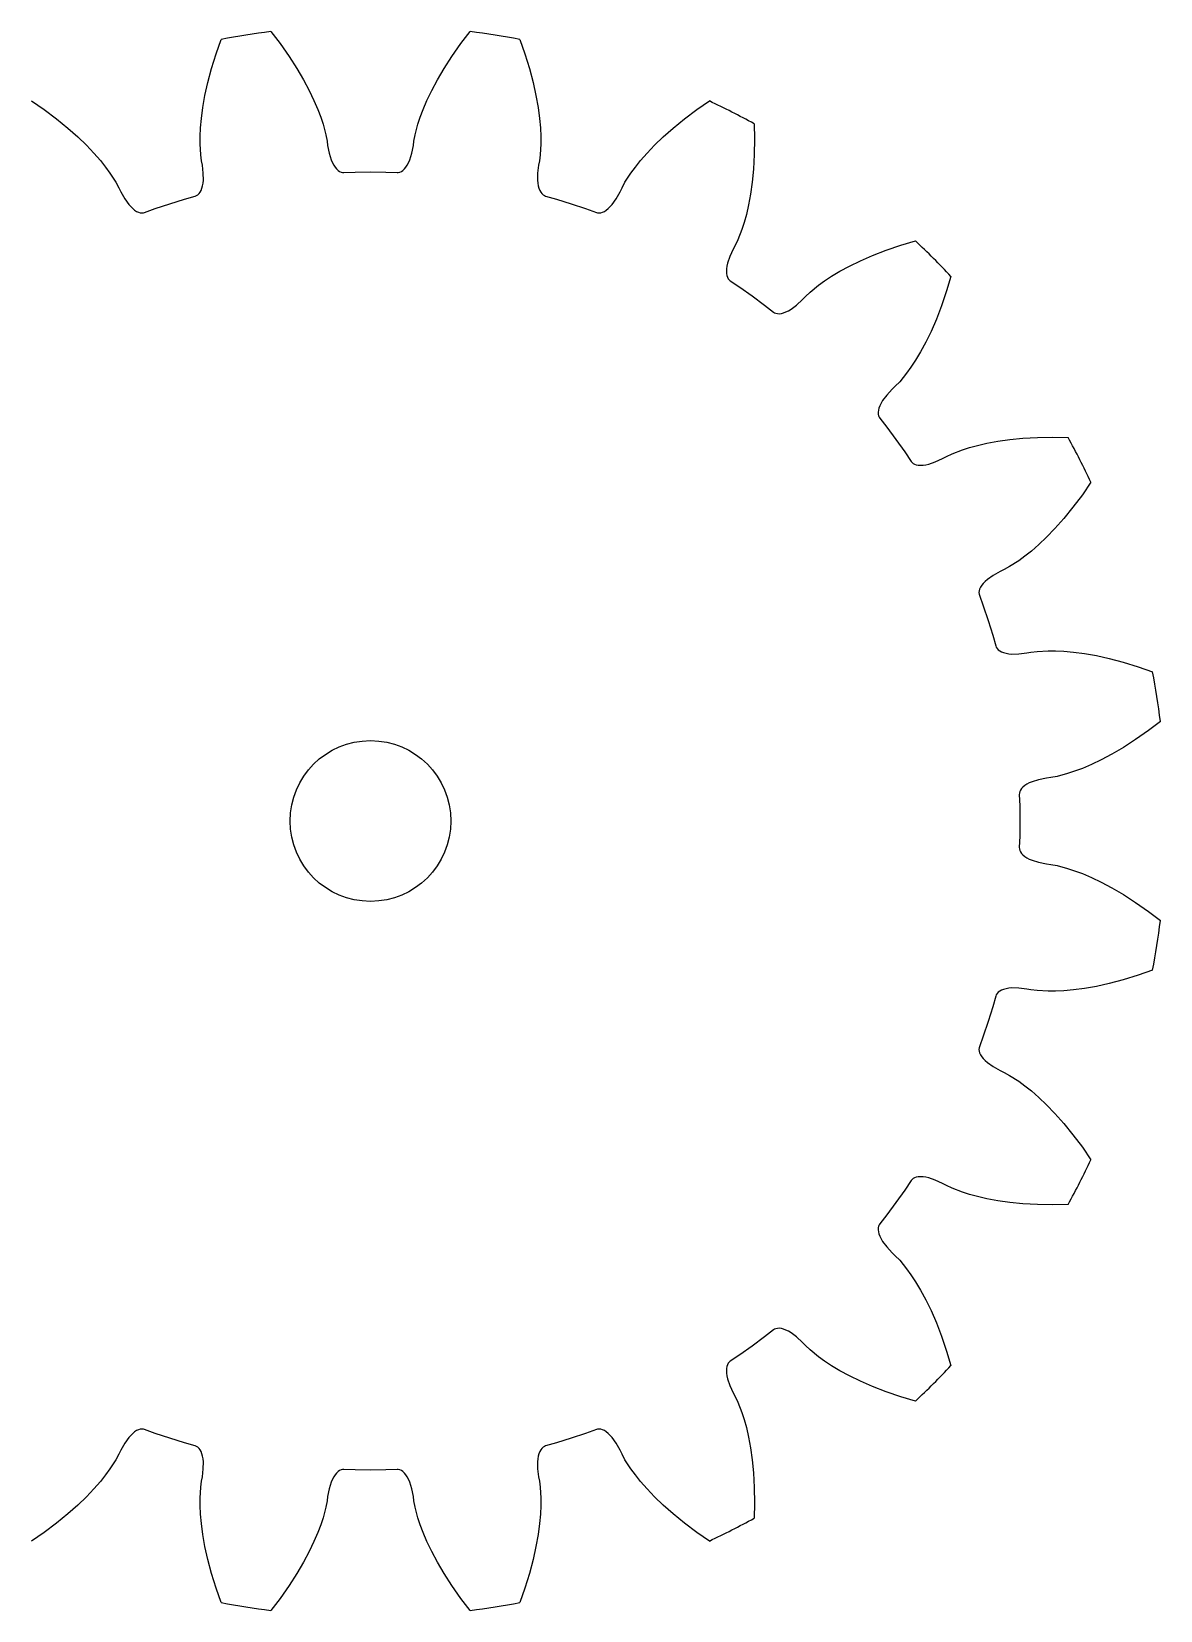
# Model space of a CAD drawing. Extents: x -10.8 to 46.6, y -19.6 to 19.6.
# Drawn here: x 18.57 to 46.64, y -19.64 to 19.64 of the extents above; entities that cross this region are included whole.
import ezdxf

# ---------------------------------------------------------------- set-up
doc = ezdxf.new("R2010")
doc.units = 0

msp = doc.modelspace()

# ---------------------------------------------------------------- linework, layer by layer
msp.add_circle((27, 0), 2)
msp.add_circle((27, 0), 2)
at = {"layer": 'layer0'}
for p, q in [((24.522, 19.644), (24.751, 19.345)), ((29.249, 19.345), (29.478, 19.644)), ((23.161, 19.093), (23.287, 19.449)), ((24.751, 19.345), (24.975, 19.027)), ((29.025, 19.027), (29.249, 19.345)), ((30.713, 19.449), (30.839, 19.093)), ((23.046, 18.722), (23.161, 19.093)), ((24.975, 19.027), (25.17, 18.724)), ((28.83, 18.724), (29.025, 19.027)), ((30.839, 19.093), (30.954, 18.722)), ((22.955, 18.373), (23.046, 18.722)), ((25.17, 18.724), (25.336, 18.44)), ((28.664, 18.44), (28.83, 18.724)), ((30.954, 18.722), (31.045, 18.373)), ((22.884, 18.052), (22.955, 18.373)), ((25.336, 18.44), (25.477, 18.175)), ((25.477, 18.175), (25.595, 17.929)), ((28.405, 17.929), (28.523, 18.175)), ((28.523, 18.175), (28.664, 18.44)), ((31.045, 18.373), (31.116, 18.052)), ((18.572, 17.917), (18.883, 17.703)), ((18.883, 17.703), (19.194, 17.47)), ((22.796, 17.485), (22.832, 17.756)), ((22.832, 17.756), (22.884, 18.052)), ((25.595, 17.929), (25.69, 17.707)), ((25.69, 17.707), (25.764, 17.511)), ((28.236, 17.511), (28.31, 17.707)), ((28.31, 17.707), (28.405, 17.929)), ((31.116, 18.052), (31.168, 17.756)), ((31.168, 17.756), (31.204, 17.485)), ((34.806, 17.47), (35.117, 17.703)), ((35.117, 17.703), (35.428, 17.917)), ((19.194, 17.47), (19.473, 17.242)), ((22.774, 17.245), (22.796, 17.485)), ((25.764, 17.511), (25.822, 17.338)), ((25.822, 17.338), (25.892, 17.073)), ((28.108, 17.073), (28.178, 17.338)), ((28.178, 17.338), (28.236, 17.511)), ((31.204, 17.485), (31.226, 17.245)), ((34.527, 17.242), (34.806, 17.47)), ((36.541, 17.349), (36.551, 16.972)), ((19.473, 17.242), (19.72, 17.023)), ((19.72, 17.023), (19.936, 16.815)), ((22.763, 16.854), (22.764, 17.036)), ((22.764, 17.036), (22.774, 17.245)), ((25.892, 17.073), (25.92, 16.918)), ((25.92, 16.918), (25.933, 16.812)), ((28.067, 16.812), (28.08, 16.918)), ((28.08, 16.918), (28.108, 17.073)), ((31.226, 17.245), (31.236, 17.036)), ((31.236, 17.036), (31.237, 16.854)), ((34.064, 16.815), (34.28, 17.023)), ((34.28, 17.023), (34.527, 17.242)), ((36.551, 16.972), (36.545, 16.584)), ((19.936, 16.815), (20.123, 16.617)), ((20.123, 16.617), (20.282, 16.435)), ((22.778, 16.58), (22.763, 16.854)), ((22.799, 16.424), (22.778, 16.58)), ((25.933, 16.812), (25.972, 16.616)), ((25.972, 16.616), (26.023, 16.452)), ((27.977, 16.452), (28.028, 16.616)), ((28.028, 16.616), (28.067, 16.812)), ((31.222, 16.58), (31.201, 16.424)), ((31.237, 16.854), (31.222, 16.58)), ((33.718, 16.435), (33.877, 16.617)), ((33.877, 16.617), (34.064, 16.815)), ((36.545, 16.584), (36.525, 16.224)), ((20.282, 16.435), (20.413, 16.272)), ((20.413, 16.272), (20.522, 16.125)), ((20.522, 16.125), (20.671, 15.895)), ((22.819, 16.319), (22.799, 16.424)), ((22.843, 16.12), (22.819, 16.319)), ((22.845, 15.948), (22.843, 16.12)), ((26.023, 16.452), (26.053, 16.382)), ((26.053, 16.382), (26.085, 16.322)), ((26.085, 16.322), (26.12, 16.269)), ((26.12, 16.269), (26.156, 16.226)), ((26.156, 16.226), (26.193, 16.19)), ((26.193, 16.19), (26.231, 16.164)), ((26.231, 16.164), (26.269, 16.146)), ((26.269, 16.146), (26.308, 16.137)), ((26.308, 16.137), (26.337, 16.136)), ((26.337, 16.136), (26.62, 16.146)), ((26.62, 16.146), (27, 16.15)), ((27, 16.15), (27.38, 16.146)), ((27.38, 16.146), (27.663, 16.136)), ((27.663, 16.136), (27.692, 16.137)), ((27.692, 16.137), (27.731, 16.146)), ((27.731, 16.146), (27.769, 16.164)), ((27.769, 16.164), (27.807, 16.19)), ((27.807, 16.19), (27.844, 16.226)), ((27.844, 16.226), (27.88, 16.269)), ((27.88, 16.269), (27.915, 16.322)), ((27.915, 16.322), (27.947, 16.382)), ((27.947, 16.382), (27.977, 16.452)), ((31.157, 16.12), (31.155, 15.948)), ((31.181, 16.319), (31.157, 16.12)), ((31.201, 16.424), (31.181, 16.319)), ((33.329, 15.895), (33.478, 16.125)), ((33.478, 16.125), (33.587, 16.272)), ((33.587, 16.272), (33.718, 16.435)), ((36.525, 16.224), (36.493, 15.896)), ((20.671, 15.895), (20.745, 15.756)), ((20.745, 15.756), (20.79, 15.66)), ((22.789, 15.692), (22.81, 15.745)), ((22.81, 15.745), (22.826, 15.805)), ((22.826, 15.805), (22.838, 15.873)), ((22.838, 15.873), (22.845, 15.948)), ((31.155, 15.948), (31.162, 15.873)), ((31.162, 15.873), (31.174, 15.805)), ((31.174, 15.805), (31.19, 15.745)), ((31.19, 15.745), (31.211, 15.692)), ((33.21, 15.66), (33.255, 15.756)), ((33.255, 15.756), (33.329, 15.895)), ((36.493, 15.896), (36.451, 15.599)), ((20.79, 15.66), (20.888, 15.485)), ((20.888, 15.485), (20.987, 15.345)), ((20.987, 15.345), (21.037, 15.288)), ((21.649, 15.238), (22.009, 15.36)), ((22.009, 15.36), (22.372, 15.473)), ((22.372, 15.473), (22.644, 15.551)), ((22.644, 15.551), (22.671, 15.561)), ((22.671, 15.561), (22.705, 15.582)), ((22.705, 15.582), (22.737, 15.611)), ((22.737, 15.611), (22.765, 15.648)), ((22.765, 15.648), (22.789, 15.692)), ((31.211, 15.692), (31.235, 15.648)), ((31.235, 15.648), (31.263, 15.611)), ((31.263, 15.611), (31.295, 15.582)), ((31.295, 15.582), (31.329, 15.561)), ((31.329, 15.561), (31.356, 15.551)), ((31.356, 15.551), (31.628, 15.473)), ((31.628, 15.473), (31.991, 15.36)), ((31.991, 15.36), (32.351, 15.238)), ((32.963, 15.288), (33.013, 15.345)), ((33.013, 15.345), (33.112, 15.485)), ((33.112, 15.485), (33.21, 15.66)), ((36.402, 15.331), (36.348, 15.095)), ((36.451, 15.599), (36.402, 15.331)), ((21.037, 15.288), (21.087, 15.24)), ((21.087, 15.24), (21.135, 15.201)), ((21.135, 15.201), (21.183, 15.17)), ((21.183, 15.17), (21.229, 15.149)), ((21.229, 15.149), (21.273, 15.135)), ((21.273, 15.135), (21.316, 15.13)), ((21.316, 15.13), (21.355, 15.134)), ((21.355, 15.134), (21.383, 15.142)), ((21.383, 15.142), (21.649, 15.238)), ((32.351, 15.238), (32.617, 15.142)), ((32.617, 15.142), (32.645, 15.134)), ((32.645, 15.134), (32.684, 15.13)), ((32.684, 15.13), (32.727, 15.135)), ((32.727, 15.135), (32.771, 15.149)), ((32.771, 15.149), (32.817, 15.17)), ((32.817, 15.17), (32.865, 15.201)), ((32.865, 15.201), (32.913, 15.24)), ((32.913, 15.24), (32.963, 15.288)), ((36.348, 15.095), (36.293, 14.893)), ((36.238, 14.719), (36.139, 14.463)), ((36.293, 14.893), (36.238, 14.719)), ((36.019, 14.228), (35.934, 14.047)), ((36.071, 14.321), (36.019, 14.228)), ((36.139, 14.463), (36.071, 14.321)), ((39.487, 14.072), (39.822, 14.203)), ((39.822, 14.203), (40.19, 14.328)), ((40.19, 14.328), (40.552, 14.436)), ((35.863, 13.81), (35.854, 13.742)), ((35.88, 13.884), (35.863, 13.81)), ((35.934, 14.047), (35.88, 13.884)), ((38.675, 13.679), (38.915, 13.809)), ((38.915, 13.809), (39.185, 13.94)), ((39.185, 13.94), (39.487, 14.072)), ((35.854, 13.742), (35.851, 13.68)), ((35.851, 13.68), (35.854, 13.623)), ((35.854, 13.623), (35.863, 13.573)), ((35.863, 13.573), (35.879, 13.529)), ((35.879, 13.529), (35.899, 13.492)), ((35.899, 13.492), (35.926, 13.462)), ((35.926, 13.462), (35.949, 13.444)), ((35.949, 13.444), (36.183, 13.285)), ((38.144, 13.334), (38.292, 13.44)), ((38.292, 13.44), (38.468, 13.555)), ((38.468, 13.555), (38.675, 13.679)), ((41.436, 13.552), (41.328, 13.19)), ((36.183, 13.285), (36.493, 13.066)), ((36.493, 13.066), (36.798, 12.839)), ((37.598, 12.838), (37.745, 12.975)), ((37.745, 12.975), (37.818, 13.052)), ((37.818, 13.052), (37.931, 13.161)), ((37.931, 13.161), (38.144, 13.334)), ((41.328, 13.19), (41.203, 12.822)), ((36.798, 12.839), (37.021, 12.665)), ((37.021, 12.665), (37.045, 12.649)), ((37.045, 12.649), (37.082, 12.633)), ((37.082, 12.633), (37.123, 12.625)), ((37.123, 12.625), (37.17, 12.624)), ((37.17, 12.624), (37.22, 12.63)), ((37.22, 12.63), (37.275, 12.645)), ((37.275, 12.645), (37.333, 12.667)), ((37.333, 12.667), (37.395, 12.697)), ((37.395, 12.697), (37.46, 12.736)), ((37.46, 12.736), (37.598, 12.838)), ((41.203, 12.822), (41.072, 12.487)), ((40.94, 12.185), (40.809, 11.915)), ((41.072, 12.487), (40.94, 12.185)), ((40.809, 11.915), (40.679, 11.675)), ((40.555, 11.468), (40.44, 11.292)), ((40.679, 11.675), (40.555, 11.468)), ((40.334, 11.144), (40.161, 10.931)), ((40.44, 11.292), (40.334, 11.144)), ((39.975, 10.745), (39.838, 10.598)), ((40.052, 10.818), (39.975, 10.745)), ((40.161, 10.931), (40.052, 10.818)), ((39.63, 10.22), (39.624, 10.17)), ((39.645, 10.275), (39.63, 10.22)), ((39.667, 10.333), (39.645, 10.275)), ((39.697, 10.395), (39.667, 10.333)), ((39.736, 10.46), (39.697, 10.395)), ((39.838, 10.598), (39.736, 10.46)), ((39.624, 10.17), (39.625, 10.123)), ((39.625, 10.123), (39.633, 10.082)), ((39.633, 10.082), (39.649, 10.045)), ((39.649, 10.045), (39.665, 10.021)), ((39.665, 10.021), (39.839, 9.798)), ((39.839, 9.798), (40.066, 9.493)), ((40.066, 9.493), (40.285, 9.183)), ((42.331, 9.402), (42.599, 9.451)), ((42.599, 9.451), (42.896, 9.493)), ((42.896, 9.493), (43.224, 9.525)), ((43.224, 9.525), (43.584, 9.545)), ((43.584, 9.545), (43.972, 9.551)), ((43.972, 9.551), (44.349, 9.541)), ((40.285, 9.183), (40.444, 8.949)), ((41.228, 9.019), (41.321, 9.071)), ((41.321, 9.071), (41.463, 9.139)), ((41.463, 9.139), (41.719, 9.238)), ((41.719, 9.238), (41.893, 9.293)), ((41.893, 9.293), (42.095, 9.348)), ((42.095, 9.348), (42.331, 9.402)), ((40.444, 8.949), (40.462, 8.926)), ((40.462, 8.926), (40.492, 8.899)), ((40.492, 8.899), (40.529, 8.879)), ((40.529, 8.879), (40.573, 8.863)), ((40.573, 8.863), (40.623, 8.854)), ((40.623, 8.854), (40.68, 8.851)), ((40.68, 8.851), (40.742, 8.854)), ((40.742, 8.854), (40.81, 8.863)), ((40.81, 8.863), (40.884, 8.88)), ((40.884, 8.88), (41.047, 8.934)), ((41.047, 8.934), (41.228, 9.019)), ((44.917, 8.428), (44.703, 8.117)), ((44.703, 8.117), (44.47, 7.806)), ((44.242, 7.527), (44.023, 7.28)), ((44.47, 7.806), (44.242, 7.527)), ((44.023, 7.28), (43.815, 7.064)), ((43.435, 6.718), (43.272, 6.587)), ((43.617, 6.877), (43.435, 6.718)), ((43.815, 7.064), (43.617, 6.877)), ((42.895, 6.329), (42.756, 6.255)), ((43.125, 6.478), (42.895, 6.329)), ((43.272, 6.587), (43.125, 6.478)), ((42.24, 5.913), (42.201, 5.865)), ((42.288, 5.963), (42.24, 5.913)), ((42.345, 6.013), (42.288, 5.963)), ((42.485, 6.112), (42.345, 6.013)), ((42.66, 6.21), (42.485, 6.112)), ((42.756, 6.255), (42.66, 6.21)), ((42.135, 5.727), (42.13, 5.684)), ((42.13, 5.684), (42.134, 5.645)), ((42.134, 5.645), (42.142, 5.617)), ((42.149, 5.771), (42.135, 5.727)), ((42.142, 5.617), (42.238, 5.351)), ((42.17, 5.817), (42.149, 5.771)), ((42.201, 5.865), (42.17, 5.817)), ((42.238, 5.351), (42.36, 4.991)), ((42.36, 4.991), (42.473, 4.628)), ((42.473, 4.628), (42.551, 4.356)), ((42.551, 4.356), (42.561, 4.329)), ((42.561, 4.329), (42.582, 4.295)), ((42.582, 4.295), (42.611, 4.263)), ((42.611, 4.263), (42.648, 4.235)), ((42.648, 4.235), (42.692, 4.211)), ((42.692, 4.211), (42.745, 4.19)), ((42.745, 4.19), (42.805, 4.174)), ((42.805, 4.174), (42.873, 4.162)), ((42.873, 4.162), (42.948, 4.155)), ((42.948, 4.155), (43.12, 4.157)), ((43.12, 4.157), (43.319, 4.181)), ((43.319, 4.181), (43.424, 4.201)), ((43.424, 4.201), (43.58, 4.222)), ((43.58, 4.222), (43.854, 4.237)), ((43.854, 4.237), (44.036, 4.236)), ((44.036, 4.236), (44.245, 4.226)), ((44.245, 4.226), (44.485, 4.204)), ((44.485, 4.204), (44.756, 4.168)), ((44.756, 4.168), (45.052, 4.116)), ((45.052, 4.116), (45.373, 4.045)), ((45.373, 4.045), (45.722, 3.954)), ((45.722, 3.954), (46.093, 3.839)), ((46.093, 3.839), (46.449, 3.713)), ((46.644, 2.478), (46.345, 2.249)), ((46.027, 2.025), (45.724, 1.83)), ((46.345, 2.249), (46.027, 2.025)), ((45.44, 1.664), (45.175, 1.523)), ((45.724, 1.83), (45.44, 1.664)), ((44.511, 1.236), (44.338, 1.178)), ((44.707, 1.31), (44.511, 1.236)), ((44.929, 1.405), (44.707, 1.31)), ((45.175, 1.523), (44.929, 1.405)), ((43.19, 0.807), (43.164, 0.769)), ((43.226, 0.844), (43.19, 0.807)), ((43.269, 0.88), (43.226, 0.844)), ((43.322, 0.915), (43.269, 0.88)), ((43.382, 0.947), (43.322, 0.915)), ((43.452, 0.977), (43.382, 0.947)), ((43.616, 1.028), (43.452, 0.977)), ((43.812, 1.067), (43.616, 1.028)), ((43.918, 1.08), (43.812, 1.067)), ((44.073, 1.108), (43.918, 1.08)), ((44.338, 1.178), (44.073, 1.108)), ((43.137, 0.692), (43.136, 0.663)), ((43.136, 0.663), (43.146, 0.38)), ((43.146, 0.731), (43.137, 0.692)), ((43.164, 0.769), (43.146, 0.731)), ((43.146, 0.38), (43.15, 0)), ((43.15, 0), (43.146, -0.38)), ((43.146, -0.38), (43.136, -0.663)), ((43.136, -0.663), (43.137, -0.692)), ((43.137, -0.692), (43.146, -0.731)), ((43.146, -0.731), (43.164, -0.769)), ((43.164, -0.769), (43.19, -0.807)), ((43.19, -0.807), (43.226, -0.844)), ((43.226, -0.844), (43.269, -0.88)), ((43.269, -0.88), (43.322, -0.915)), ((43.322, -0.915), (43.382, -0.947)), ((43.382, -0.947), (43.452, -0.977)), ((43.452, -0.977), (43.616, -1.028)), ((43.616, -1.028), (43.812, -1.067)), ((43.812, -1.067), (43.918, -1.08)), ((43.918, -1.08), (44.073, -1.108)), ((44.073, -1.108), (44.338, -1.178)), ((44.338, -1.178), (44.511, -1.236)), ((44.511, -1.236), (44.707, -1.31)), ((44.707, -1.31), (44.929, -1.405)), ((44.929, -1.405), (45.175, -1.523)), ((45.175, -1.523), (45.44, -1.664)), ((45.44, -1.664), (45.724, -1.83)), ((45.724, -1.83), (46.027, -2.025)), ((46.027, -2.025), (46.345, -2.249)), ((46.345, -2.249), (46.644, -2.478)), ((46.093, -3.839), (45.722, -3.954)), ((46.449, -3.713), (46.093, -3.839)), ((42.582, -4.295), (42.561, -4.329)), ((42.611, -4.263), (42.582, -4.295)), ((42.648, -4.235), (42.611, -4.263)), ((42.692, -4.211), (42.648, -4.235)), ((42.745, -4.19), (42.692, -4.211)), ((42.805, -4.174), (42.745, -4.19)), ((42.873, -4.162), (42.805, -4.174)), ((42.948, -4.155), (42.873, -4.162)), ((43.12, -4.157), (42.948, -4.155)), ((43.319, -4.181), (43.12, -4.157)), ((43.424, -4.201), (43.319, -4.181)), ((43.58, -4.222), (43.424, -4.201)), ((43.854, -4.237), (43.58, -4.222)), ((44.036, -4.236), (43.854, -4.237)), ((44.245, -4.226), (44.036, -4.236)), ((44.485, -4.204), (44.245, -4.226)), ((44.756, -4.168), (44.485, -4.204)), ((45.052, -4.116), (44.756, -4.168)), ((45.373, -4.045), (45.052, -4.116)), ((45.722, -3.954), (45.373, -4.045)), ((42.473, -4.628), (42.36, -4.991)), ((42.551, -4.356), (42.473, -4.628)), ((42.561, -4.329), (42.551, -4.356)), ((42.36, -4.991), (42.238, -5.351)), ((42.238, -5.351), (42.142, -5.617)), ((42.134, -5.645), (42.13, -5.684)), ((42.13, -5.684), (42.135, -5.727)), ((42.142, -5.617), (42.134, -5.645)), ((42.135, -5.727), (42.149, -5.771)), ((42.149, -5.771), (42.17, -5.817)), ((42.17, -5.817), (42.201, -5.865)), ((42.201, -5.865), (42.24, -5.913)), ((42.24, -5.913), (42.288, -5.963)), ((42.288, -5.963), (42.345, -6.013)), ((42.345, -6.013), (42.485, -6.112)), ((42.485, -6.112), (42.66, -6.21)), ((42.66, -6.21), (42.756, -6.255)), ((42.756, -6.255), (42.895, -6.329)), ((42.895, -6.329), (43.125, -6.478)), ((43.125, -6.478), (43.272, -6.587)), ((43.272, -6.587), (43.435, -6.718)), ((43.435, -6.718), (43.617, -6.877)), ((43.617, -6.877), (43.815, -7.064)), ((43.815, -7.064), (44.023, -7.28)), ((44.023, -7.28), (44.242, -7.527)), ((44.242, -7.527), (44.47, -7.806)), ((44.47, -7.806), (44.703, -8.117)), ((44.703, -8.117), (44.917, -8.428)), ((40.444, -8.949), (40.285, -9.183)), ((40.462, -8.926), (40.444, -8.949)), ((40.492, -8.899), (40.462, -8.926)), ((40.529, -8.879), (40.492, -8.899)), ((40.573, -8.863), (40.529, -8.879)), ((40.623, -8.854), (40.573, -8.863)), ((40.68, -8.851), (40.623, -8.854)), ((40.742, -8.854), (40.68, -8.851)), ((40.81, -8.863), (40.742, -8.854)), ((40.884, -8.88), (40.81, -8.863)), ((41.047, -8.934), (40.884, -8.88)), ((41.228, -9.019), (41.047, -8.934)), ((41.321, -9.071), (41.228, -9.019)), ((40.285, -9.183), (40.066, -9.493)), ((41.463, -9.139), (41.321, -9.071)), ((41.719, -9.238), (41.463, -9.139)), ((41.893, -9.293), (41.719, -9.238)), ((42.095, -9.348), (41.893, -9.293)), ((42.331, -9.402), (42.095, -9.348)), ((42.599, -9.451), (42.331, -9.402)), ((39.839, -9.798), (39.665, -10.021)), ((40.066, -9.493), (39.839, -9.798)), ((42.896, -9.493), (42.599, -9.451)), ((43.224, -9.525), (42.896, -9.493)), ((43.584, -9.545), (43.224, -9.525)), ((43.972, -9.551), (43.584, -9.545)), ((44.349, -9.541), (43.972, -9.551)), ((39.625, -10.123), (39.624, -10.17)), ((39.624, -10.17), (39.63, -10.22)), ((39.633, -10.082), (39.625, -10.123)), ((39.649, -10.045), (39.633, -10.082)), ((39.665, -10.021), (39.649, -10.045)), ((39.63, -10.22), (39.645, -10.275)), ((39.645, -10.275), (39.667, -10.333)), ((39.667, -10.333), (39.697, -10.395)), ((39.697, -10.395), (39.736, -10.46)), ((39.736, -10.46), (39.838, -10.598)), ((39.838, -10.598), (39.975, -10.745)), ((39.975, -10.745), (40.052, -10.818)), ((40.052, -10.818), (40.161, -10.931)), ((40.161, -10.931), (40.334, -11.144)), ((40.334, -11.144), (40.44, -11.292)), ((40.44, -11.292), (40.555, -11.468)), ((40.555, -11.468), (40.679, -11.675)), ((40.679, -11.675), (40.809, -11.915)), ((40.809, -11.915), (40.94, -12.185)), ((40.94, -12.185), (41.072, -12.487)), ((41.072, -12.487), (41.203, -12.822)), ((36.798, -12.839), (36.493, -13.066)), ((37.021, -12.665), (36.798, -12.839)), ((37.045, -12.649), (37.021, -12.665)), ((37.082, -12.633), (37.045, -12.649)), ((37.123, -12.625), (37.082, -12.633)), ((37.17, -12.624), (37.123, -12.625)), ((37.22, -12.63), (37.17, -12.624)), ((37.275, -12.645), (37.22, -12.63)), ((37.333, -12.667), (37.275, -12.645)), ((37.395, -12.697), (37.333, -12.667)), ((37.46, -12.736), (37.395, -12.697)), ((37.598, -12.838), (37.46, -12.736)), ((37.745, -12.975), (37.598, -12.838)), ((41.203, -12.822), (41.328, -13.19)), ((36.183, -13.285), (35.949, -13.444)), ((36.493, -13.066), (36.183, -13.285)), ((37.818, -13.052), (37.745, -12.975)), ((37.931, -13.161), (37.818, -13.052)), ((38.144, -13.334), (37.931, -13.161)), ((38.292, -13.44), (38.144, -13.334)), ((41.328, -13.19), (41.436, -13.552)), ((35.854, -13.623), (35.851, -13.68)), ((35.851, -13.68), (35.854, -13.742)), ((35.863, -13.573), (35.854, -13.623)), ((35.854, -13.742), (35.863, -13.81)), ((35.879, -13.529), (35.863, -13.573)), ((35.899, -13.492), (35.879, -13.529)), ((35.926, -13.462), (35.899, -13.492)), ((35.949, -13.444), (35.926, -13.462)), ((38.468, -13.555), (38.292, -13.44)), ((38.675, -13.679), (38.468, -13.555)), ((38.915, -13.809), (38.675, -13.679)), ((35.863, -13.81), (35.88, -13.884)), ((35.88, -13.884), (35.934, -14.047)), ((35.934, -14.047), (36.019, -14.228)), ((39.185, -13.94), (38.915, -13.809)), ((39.487, -14.072), (39.185, -13.94)), ((39.822, -14.203), (39.487, -14.072)), ((36.019, -14.228), (36.071, -14.321)), ((36.071, -14.321), (36.139, -14.463)), ((36.139, -14.463), (36.238, -14.719)), ((40.19, -14.328), (39.822, -14.203)), ((40.552, -14.436), (40.19, -14.328)), ((36.238, -14.719), (36.293, -14.893)), ((36.293, -14.893), (36.348, -15.095)), ((21.037, -15.288), (20.987, -15.345)), ((21.087, -15.24), (21.037, -15.288)), ((21.135, -15.201), (21.087, -15.24)), ((21.183, -15.17), (21.135, -15.201)), ((21.229, -15.149), (21.183, -15.17)), ((21.273, -15.135), (21.229, -15.149)), ((21.316, -15.13), (21.273, -15.135)), ((21.355, -15.134), (21.316, -15.13)), ((21.383, -15.142), (21.355, -15.134)), ((21.649, -15.238), (21.383, -15.142)), ((22.009, -15.36), (21.649, -15.238)), ((32.351, -15.238), (31.991, -15.36)), ((32.617, -15.142), (32.351, -15.238)), ((32.645, -15.134), (32.617, -15.142)), ((32.684, -15.13), (32.645, -15.134)), ((32.727, -15.135), (32.684, -15.13)), ((32.771, -15.149), (32.727, -15.135)), ((32.817, -15.17), (32.771, -15.149)), ((32.865, -15.201), (32.817, -15.17)), ((32.913, -15.24), (32.865, -15.201)), ((32.963, -15.288), (32.913, -15.24)), ((33.013, -15.345), (32.963, -15.288)), ((36.348, -15.095), (36.402, -15.331)), ((20.79, -15.66), (20.745, -15.756)), ((20.888, -15.485), (20.79, -15.66)), ((20.987, -15.345), (20.888, -15.485)), ((22.372, -15.473), (22.009, -15.36)), ((22.644, -15.551), (22.372, -15.473)), ((22.671, -15.561), (22.644, -15.551)), ((22.705, -15.582), (22.671, -15.561)), ((22.737, -15.611), (22.705, -15.582)), ((22.765, -15.648), (22.737, -15.611)), ((22.789, -15.692), (22.765, -15.648)), ((22.81, -15.745), (22.789, -15.692)), ((31.211, -15.692), (31.19, -15.745)), ((31.235, -15.648), (31.211, -15.692)), ((31.263, -15.611), (31.235, -15.648)), ((31.295, -15.582), (31.263, -15.611)), ((31.329, -15.561), (31.295, -15.582)), ((31.356, -15.551), (31.329, -15.561)), ((31.628, -15.473), (31.356, -15.551)), ((31.991, -15.36), (31.628, -15.473)), ((33.112, -15.485), (33.013, -15.345)), ((33.21, -15.66), (33.112, -15.485)), ((33.255, -15.756), (33.21, -15.66)), ((36.402, -15.331), (36.451, -15.599)), ((36.451, -15.599), (36.493, -15.896)), ((20.671, -15.895), (20.522, -16.125)), ((20.745, -15.756), (20.671, -15.895)), ((22.826, -15.805), (22.81, -15.745)), ((22.838, -15.873), (22.826, -15.805)), ((22.845, -15.948), (22.838, -15.873)), ((22.843, -16.12), (22.845, -15.948)), ((31.162, -15.873), (31.155, -15.948)), ((31.155, -15.948), (31.157, -16.12)), ((31.174, -15.805), (31.162, -15.873)), ((31.19, -15.745), (31.174, -15.805)), ((33.329, -15.895), (33.255, -15.756)), ((33.478, -16.125), (33.329, -15.895)), ((36.493, -15.896), (36.525, -16.224)), ((20.282, -16.435), (20.123, -16.617)), ((20.413, -16.272), (20.282, -16.435)), ((20.522, -16.125), (20.413, -16.272)), ((22.778, -16.58), (22.799, -16.424)), ((22.799, -16.424), (22.819, -16.319)), ((22.819, -16.319), (22.843, -16.12)), ((26.023, -16.452), (25.972, -16.616)), ((26.053, -16.382), (26.023, -16.452)), ((26.085, -16.322), (26.053, -16.382)), ((26.12, -16.269), (26.085, -16.322)), ((26.156, -16.226), (26.12, -16.269)), ((26.193, -16.19), (26.156, -16.226)), ((26.231, -16.164), (26.193, -16.19)), ((26.269, -16.146), (26.231, -16.164)), ((26.308, -16.137), (26.269, -16.146)), ((26.337, -16.136), (26.308, -16.137)), ((26.62, -16.146), (26.337, -16.136)), ((27, -16.15), (26.62, -16.146)), ((27.38, -16.146), (27, -16.15)), ((27.663, -16.136), (27.38, -16.146)), ((27.692, -16.137), (27.663, -16.136)), ((27.731, -16.146), (27.692, -16.137)), ((27.769, -16.164), (27.731, -16.146)), ((27.807, -16.19), (27.769, -16.164)), ((27.844, -16.226), (27.807, -16.19)), ((27.88, -16.269), (27.844, -16.226)), ((27.915, -16.322), (27.88, -16.269)), ((27.947, -16.382), (27.915, -16.322)), ((27.977, -16.452), (27.947, -16.382)), ((28.028, -16.616), (27.977, -16.452)), ((31.157, -16.12), (31.181, -16.319)), ((31.181, -16.319), (31.201, -16.424)), ((31.201, -16.424), (31.222, -16.58)), ((33.587, -16.272), (33.478, -16.125)), ((33.718, -16.435), (33.587, -16.272)), ((33.877, -16.617), (33.718, -16.435)), ((36.525, -16.224), (36.545, -16.584)), ((19.936, -16.815), (19.72, -17.023)), ((20.123, -16.617), (19.936, -16.815)), ((22.763, -16.854), (22.778, -16.58)), ((22.764, -17.036), (22.763, -16.854)), ((25.933, -16.812), (25.92, -16.918)), ((25.972, -16.616), (25.933, -16.812)), ((28.067, -16.812), (28.028, -16.616)), ((28.08, -16.918), (28.067, -16.812)), ((31.222, -16.58), (31.237, -16.854)), ((31.237, -16.854), (31.236, -17.036)), ((34.064, -16.815), (33.877, -16.617)), ((34.28, -17.023), (34.064, -16.815)), ((36.545, -16.584), (36.551, -16.972)), ((19.473, -17.242), (19.194, -17.47)), ((19.72, -17.023), (19.473, -17.242)), ((22.774, -17.245), (22.764, -17.036)), ((22.796, -17.485), (22.774, -17.245)), ((25.892, -17.073), (25.822, -17.338)), ((25.92, -16.918), (25.892, -17.073)), ((28.108, -17.073), (28.08, -16.918)), ((28.178, -17.338), (28.108, -17.073)), ((31.226, -17.245), (31.204, -17.485)), ((31.236, -17.036), (31.226, -17.245)), ((34.527, -17.242), (34.28, -17.023)), ((34.806, -17.47), (34.527, -17.242)), ((36.551, -16.972), (36.541, -17.349)), ((19.194, -17.47), (18.883, -17.703)), ((22.832, -17.756), (22.796, -17.485)), ((25.764, -17.511), (25.69, -17.707)), ((25.822, -17.338), (25.764, -17.511)), ((28.236, -17.511), (28.178, -17.338)), ((28.31, -17.707), (28.236, -17.511)), ((31.204, -17.485), (31.168, -17.756)), ((35.117, -17.703), (34.806, -17.47)), ((18.883, -17.703), (18.572, -17.917)), ((22.884, -18.052), (22.832, -17.756)), ((22.955, -18.373), (22.884, -18.052)), ((25.595, -17.929), (25.477, -18.175)), ((25.69, -17.707), (25.595, -17.929)), ((28.405, -17.929), (28.31, -17.707)), ((28.523, -18.175), (28.405, -17.929)), ((31.116, -18.052), (31.045, -18.373)), ((31.168, -17.756), (31.116, -18.052)), ((35.428, -17.917), (35.117, -17.703)), ((23.046, -18.722), (22.955, -18.373)), ((25.336, -18.44), (25.17, -18.724)), ((25.477, -18.175), (25.336, -18.44)), ((28.664, -18.44), (28.523, -18.175)), ((28.83, -18.724), (28.664, -18.44)), ((31.045, -18.373), (30.954, -18.722)), ((23.161, -19.093), (23.046, -18.722)), ((25.17, -18.724), (24.975, -19.027)), ((29.025, -19.027), (28.83, -18.724)), ((30.954, -18.722), (30.839, -19.093)), ((23.287, -19.449), (23.161, -19.093)), ((24.975, -19.027), (24.751, -19.345)), ((29.249, -19.345), (29.025, -19.027)), ((30.839, -19.093), (30.713, -19.449)), ((24.751, -19.345), (24.522, -19.644)), ((29.478, -19.644), (29.249, -19.345))]:
    msp.add_line(p, q, dxfattribs=at)
for start, end in [(97.1909, 100.8091), (79.1909, 82.8091), (61.1909, 64.8091), (43.1909, 46.8091), (25.1909, 28.8091), (7.1909, 10.8091), (349.1909, 352.8091), (331.1909, 334.8091), (313.1909, 316.8091), (295.1909, 298.8091), (259.1909, 262.8091), (277.1909, 280.8091)]:
    msp.add_arc((27, 0), 19.8, start, end, dxfattribs=at)
at = {"layer": 'layer2'}
for p, q in [((24.522, 19.644), (24.751, 19.345)), ((29.249, 19.345), (29.478, 19.644)), ((23.161, 19.093), (23.287, 19.449)), ((24.751, 19.345), (24.975, 19.027)), ((29.025, 19.027), (29.249, 19.345)), ((30.713, 19.449), (30.839, 19.093)), ((23.046, 18.722), (23.161, 19.093)), ((24.975, 19.027), (25.17, 18.724)), ((28.83, 18.724), (29.025, 19.027)), ((30.839, 19.093), (30.954, 18.722)), ((22.955, 18.373), (23.046, 18.722)), ((25.17, 18.724), (25.336, 18.44)), ((28.664, 18.44), (28.83, 18.724)), ((30.954, 18.722), (31.045, 18.373)), ((22.884, 18.052), (22.955, 18.373)), ((25.336, 18.44), (25.477, 18.175)), ((25.477, 18.175), (25.595, 17.929)), ((28.405, 17.929), (28.523, 18.175)), ((28.523, 18.175), (28.664, 18.44)), ((31.045, 18.373), (31.116, 18.052)), ((18.572, 17.917), (18.883, 17.703)), ((18.883, 17.703), (19.194, 17.47)), ((22.796, 17.485), (22.832, 17.756)), ((22.832, 17.756), (22.884, 18.052)), ((25.595, 17.929), (25.69, 17.707)), ((25.69, 17.707), (25.764, 17.511)), ((28.236, 17.511), (28.31, 17.707)), ((28.31, 17.707), (28.405, 17.929)), ((31.116, 18.052), (31.168, 17.756)), ((31.168, 17.756), (31.204, 17.485)), ((34.806, 17.47), (35.117, 17.703)), ((35.117, 17.703), (35.428, 17.917)), ((19.194, 17.47), (19.473, 17.242)), ((22.774, 17.245), (22.796, 17.485)), ((25.764, 17.511), (25.822, 17.338)), ((25.822, 17.338), (25.892, 17.073)), ((28.108, 17.073), (28.178, 17.338)), ((28.178, 17.338), (28.236, 17.511)), ((31.204, 17.485), (31.226, 17.245)), ((34.527, 17.242), (34.806, 17.47)), ((36.541, 17.349), (36.551, 16.972)), ((19.473, 17.242), (19.72, 17.023)), ((19.72, 17.023), (19.936, 16.815)), ((22.763, 16.854), (22.764, 17.036)), ((22.764, 17.036), (22.774, 17.245)), ((25.892, 17.073), (25.92, 16.918)), ((25.92, 16.918), (25.933, 16.812)), ((28.067, 16.812), (28.08, 16.918)), ((28.08, 16.918), (28.108, 17.073)), ((31.226, 17.245), (31.236, 17.036)), ((31.236, 17.036), (31.237, 16.854)), ((34.064, 16.815), (34.28, 17.023)), ((34.28, 17.023), (34.527, 17.242)), ((36.551, 16.972), (36.545, 16.584)), ((19.936, 16.815), (20.123, 16.617)), ((20.123, 16.617), (20.282, 16.435)), ((22.778, 16.58), (22.763, 16.854)), ((22.799, 16.424), (22.778, 16.58)), ((25.933, 16.812), (25.972, 16.616)), ((25.972, 16.616), (26.023, 16.452)), ((27.977, 16.452), (28.028, 16.616)), ((28.028, 16.616), (28.067, 16.812)), ((31.222, 16.58), (31.201, 16.424)), ((31.237, 16.854), (31.222, 16.58)), ((33.718, 16.435), (33.877, 16.617)), ((33.877, 16.617), (34.064, 16.815)), ((36.545, 16.584), (36.525, 16.224)), ((20.282, 16.435), (20.413, 16.272)), ((20.413, 16.272), (20.522, 16.125)), ((20.522, 16.125), (20.671, 15.895)), ((22.819, 16.319), (22.799, 16.424)), ((22.843, 16.12), (22.819, 16.319)), ((22.845, 15.948), (22.843, 16.12)), ((26.023, 16.452), (26.053, 16.382)), ((26.053, 16.382), (26.085, 16.322)), ((26.085, 16.322), (26.12, 16.269)), ((26.12, 16.269), (26.156, 16.226)), ((26.156, 16.226), (26.193, 16.19)), ((26.193, 16.19), (26.231, 16.164)), ((26.231, 16.164), (26.269, 16.146)), ((26.269, 16.146), (26.308, 16.137)), ((26.308, 16.137), (26.337, 16.136)), ((26.337, 16.136), (26.62, 16.146)), ((26.62, 16.146), (27, 16.15)), ((27, 16.15), (27.38, 16.146)), ((27.38, 16.146), (27.663, 16.136)), ((27.663, 16.136), (27.692, 16.137)), ((27.692, 16.137), (27.731, 16.146)), ((27.731, 16.146), (27.769, 16.164)), ((27.769, 16.164), (27.807, 16.19)), ((27.807, 16.19), (27.844, 16.226)), ((27.844, 16.226), (27.88, 16.269)), ((27.88, 16.269), (27.915, 16.322)), ((27.915, 16.322), (27.947, 16.382)), ((27.947, 16.382), (27.977, 16.452)), ((31.157, 16.12), (31.155, 15.948)), ((31.181, 16.319), (31.157, 16.12)), ((31.201, 16.424), (31.181, 16.319)), ((33.329, 15.895), (33.478, 16.125)), ((33.478, 16.125), (33.587, 16.272)), ((33.587, 16.272), (33.718, 16.435)), ((36.525, 16.224), (36.493, 15.896)), ((20.671, 15.895), (20.745, 15.756)), ((20.745, 15.756), (20.79, 15.66)), ((22.789, 15.692), (22.81, 15.745)), ((22.81, 15.745), (22.826, 15.805)), ((22.826, 15.805), (22.838, 15.873)), ((22.838, 15.873), (22.845, 15.948)), ((31.155, 15.948), (31.162, 15.873)), ((31.162, 15.873), (31.174, 15.805)), ((31.174, 15.805), (31.19, 15.745)), ((31.19, 15.745), (31.211, 15.692)), ((33.21, 15.66), (33.255, 15.756)), ((33.255, 15.756), (33.329, 15.895)), ((36.493, 15.896), (36.451, 15.599)), ((20.79, 15.66), (20.888, 15.485)), ((20.888, 15.485), (20.987, 15.345)), ((20.987, 15.345), (21.037, 15.288)), ((21.649, 15.238), (22.009, 15.36)), ((22.009, 15.36), (22.372, 15.473)), ((22.372, 15.473), (22.644, 15.551)), ((22.644, 15.551), (22.671, 15.561)), ((22.671, 15.561), (22.705, 15.582)), ((22.705, 15.582), (22.737, 15.611)), ((22.737, 15.611), (22.765, 15.648)), ((22.765, 15.648), (22.789, 15.692)), ((31.211, 15.692), (31.235, 15.648)), ((31.235, 15.648), (31.263, 15.611)), ((31.263, 15.611), (31.295, 15.582)), ((31.295, 15.582), (31.329, 15.561)), ((31.329, 15.561), (31.356, 15.551)), ((31.356, 15.551), (31.628, 15.473)), ((31.628, 15.473), (31.991, 15.36)), ((31.991, 15.36), (32.351, 15.238)), ((32.963, 15.288), (33.013, 15.345)), ((33.013, 15.345), (33.112, 15.485)), ((33.112, 15.485), (33.21, 15.66)), ((36.402, 15.331), (36.348, 15.095)), ((36.451, 15.599), (36.402, 15.331)), ((21.037, 15.288), (21.087, 15.24)), ((21.087, 15.24), (21.135, 15.201)), ((21.135, 15.201), (21.183, 15.17)), ((21.183, 15.17), (21.229, 15.149)), ((21.229, 15.149), (21.273, 15.135)), ((21.273, 15.135), (21.316, 15.13)), ((21.316, 15.13), (21.355, 15.134)), ((21.355, 15.134), (21.383, 15.142)), ((21.383, 15.142), (21.649, 15.238)), ((32.351, 15.238), (32.617, 15.142)), ((32.617, 15.142), (32.645, 15.134)), ((32.645, 15.134), (32.684, 15.13)), ((32.684, 15.13), (32.727, 15.135)), ((32.727, 15.135), (32.771, 15.149)), ((32.771, 15.149), (32.817, 15.17)), ((32.817, 15.17), (32.865, 15.201)), ((32.865, 15.201), (32.913, 15.24)), ((32.913, 15.24), (32.963, 15.288)), ((36.348, 15.095), (36.293, 14.893)), ((36.238, 14.719), (36.139, 14.463)), ((36.293, 14.893), (36.238, 14.719)), ((36.019, 14.228), (35.934, 14.047)), ((36.071, 14.321), (36.019, 14.228)), ((36.139, 14.463), (36.071, 14.321)), ((39.487, 14.072), (39.822, 14.203)), ((39.822, 14.203), (40.19, 14.328)), ((40.19, 14.328), (40.552, 14.436)), ((35.863, 13.81), (35.854, 13.742)), ((35.88, 13.884), (35.863, 13.81)), ((35.934, 14.047), (35.88, 13.884)), ((38.675, 13.679), (38.915, 13.809)), ((38.915, 13.809), (39.185, 13.94)), ((39.185, 13.94), (39.487, 14.072)), ((35.854, 13.742), (35.851, 13.68)), ((35.851, 13.68), (35.854, 13.623)), ((35.854, 13.623), (35.863, 13.573)), ((35.863, 13.573), (35.879, 13.529)), ((35.879, 13.529), (35.899, 13.492)), ((35.899, 13.492), (35.926, 13.462)), ((35.926, 13.462), (35.949, 13.444)), ((35.949, 13.444), (36.183, 13.285)), ((38.144, 13.334), (38.292, 13.44)), ((38.292, 13.44), (38.468, 13.555)), ((38.468, 13.555), (38.675, 13.679)), ((41.436, 13.552), (41.328, 13.19)), ((36.183, 13.285), (36.493, 13.066)), ((36.493, 13.066), (36.798, 12.839)), ((37.598, 12.838), (37.745, 12.975)), ((37.745, 12.975), (37.818, 13.052)), ((37.818, 13.052), (37.931, 13.161)), ((37.931, 13.161), (38.144, 13.334)), ((41.328, 13.19), (41.203, 12.822)), ((36.798, 12.839), (37.021, 12.665)), ((37.021, 12.665), (37.045, 12.649)), ((37.045, 12.649), (37.082, 12.633)), ((37.082, 12.633), (37.123, 12.625)), ((37.123, 12.625), (37.17, 12.624)), ((37.17, 12.624), (37.22, 12.63)), ((37.22, 12.63), (37.275, 12.645)), ((37.275, 12.645), (37.333, 12.667)), ((37.333, 12.667), (37.395, 12.697)), ((37.395, 12.697), (37.46, 12.736)), ((37.46, 12.736), (37.598, 12.838)), ((41.203, 12.822), (41.072, 12.487)), ((40.94, 12.185), (40.809, 11.915)), ((41.072, 12.487), (40.94, 12.185)), ((40.809, 11.915), (40.679, 11.675)), ((40.555, 11.468), (40.44, 11.292)), ((40.679, 11.675), (40.555, 11.468)), ((40.334, 11.144), (40.161, 10.931)), ((40.44, 11.292), (40.334, 11.144)), ((39.975, 10.745), (39.838, 10.598)), ((40.052, 10.818), (39.975, 10.745)), ((40.161, 10.931), (40.052, 10.818)), ((39.63, 10.22), (39.624, 10.17)), ((39.645, 10.275), (39.63, 10.22)), ((39.667, 10.333), (39.645, 10.275)), ((39.697, 10.395), (39.667, 10.333)), ((39.736, 10.46), (39.697, 10.395)), ((39.838, 10.598), (39.736, 10.46)), ((39.624, 10.17), (39.625, 10.123)), ((39.625, 10.123), (39.633, 10.082)), ((39.633, 10.082), (39.649, 10.045)), ((39.649, 10.045), (39.665, 10.021)), ((39.665, 10.021), (39.839, 9.798)), ((39.839, 9.798), (40.066, 9.493)), ((40.066, 9.493), (40.285, 9.183)), ((42.331, 9.402), (42.599, 9.451)), ((42.599, 9.451), (42.896, 9.493)), ((42.896, 9.493), (43.224, 9.525)), ((43.224, 9.525), (43.584, 9.545)), ((43.584, 9.545), (43.972, 9.551)), ((43.972, 9.551), (44.349, 9.541)), ((40.285, 9.183), (40.444, 8.949)), ((41.228, 9.019), (41.321, 9.071)), ((41.321, 9.071), (41.463, 9.139)), ((41.463, 9.139), (41.719, 9.238)), ((41.719, 9.238), (41.893, 9.293)), ((41.893, 9.293), (42.095, 9.348)), ((42.095, 9.348), (42.331, 9.402)), ((40.444, 8.949), (40.462, 8.926)), ((40.462, 8.926), (40.492, 8.899)), ((40.492, 8.899), (40.529, 8.879)), ((40.529, 8.879), (40.573, 8.863)), ((40.573, 8.863), (40.623, 8.854)), ((40.623, 8.854), (40.68, 8.851)), ((40.68, 8.851), (40.742, 8.854)), ((40.742, 8.854), (40.81, 8.863)), ((40.81, 8.863), (40.884, 8.88)), ((40.884, 8.88), (41.047, 8.934)), ((41.047, 8.934), (41.228, 9.019)), ((44.917, 8.428), (44.703, 8.117)), ((44.703, 8.117), (44.47, 7.806)), ((44.242, 7.527), (44.023, 7.28)), ((44.47, 7.806), (44.242, 7.527)), ((44.023, 7.28), (43.815, 7.064)), ((43.435, 6.718), (43.272, 6.587)), ((43.617, 6.877), (43.435, 6.718)), ((43.815, 7.064), (43.617, 6.877)), ((42.895, 6.329), (42.756, 6.255)), ((43.125, 6.478), (42.895, 6.329)), ((43.272, 6.587), (43.125, 6.478)), ((42.24, 5.913), (42.201, 5.865)), ((42.288, 5.963), (42.24, 5.913)), ((42.345, 6.013), (42.288, 5.963)), ((42.485, 6.112), (42.345, 6.013)), ((42.66, 6.21), (42.485, 6.112)), ((42.756, 6.255), (42.66, 6.21)), ((42.135, 5.727), (42.13, 5.684)), ((42.13, 5.684), (42.134, 5.645)), ((42.134, 5.645), (42.142, 5.617)), ((42.149, 5.771), (42.135, 5.727)), ((42.142, 5.617), (42.238, 5.351)), ((42.17, 5.817), (42.149, 5.771)), ((42.201, 5.865), (42.17, 5.817)), ((42.238, 5.351), (42.36, 4.991)), ((42.36, 4.991), (42.473, 4.628)), ((42.473, 4.628), (42.551, 4.356)), ((42.551, 4.356), (42.561, 4.329)), ((42.561, 4.329), (42.582, 4.295)), ((42.582, 4.295), (42.611, 4.263)), ((42.611, 4.263), (42.648, 4.235)), ((42.648, 4.235), (42.692, 4.211)), ((42.692, 4.211), (42.745, 4.19)), ((42.745, 4.19), (42.805, 4.174)), ((42.805, 4.174), (42.873, 4.162)), ((42.873, 4.162), (42.948, 4.155)), ((42.948, 4.155), (43.12, 4.157)), ((43.12, 4.157), (43.319, 4.181)), ((43.319, 4.181), (43.424, 4.201)), ((43.424, 4.201), (43.58, 4.222)), ((43.58, 4.222), (43.854, 4.237)), ((43.854, 4.237), (44.036, 4.236)), ((44.036, 4.236), (44.245, 4.226)), ((44.245, 4.226), (44.485, 4.204)), ((44.485, 4.204), (44.756, 4.168)), ((44.756, 4.168), (45.052, 4.116)), ((45.052, 4.116), (45.373, 4.045)), ((45.373, 4.045), (45.722, 3.954)), ((45.722, 3.954), (46.093, 3.839)), ((46.093, 3.839), (46.449, 3.713)), ((46.644, 2.478), (46.345, 2.249)), ((46.027, 2.025), (45.724, 1.83)), ((46.345, 2.249), (46.027, 2.025)), ((45.44, 1.664), (45.175, 1.523)), ((45.724, 1.83), (45.44, 1.664)), ((44.511, 1.236), (44.338, 1.178)), ((44.707, 1.31), (44.511, 1.236)), ((44.929, 1.405), (44.707, 1.31)), ((45.175, 1.523), (44.929, 1.405)), ((43.19, 0.807), (43.164, 0.769)), ((43.226, 0.844), (43.19, 0.807)), ((43.269, 0.88), (43.226, 0.844)), ((43.322, 0.915), (43.269, 0.88)), ((43.382, 0.947), (43.322, 0.915)), ((43.452, 0.977), (43.382, 0.947)), ((43.616, 1.028), (43.452, 0.977)), ((43.812, 1.067), (43.616, 1.028)), ((43.918, 1.08), (43.812, 1.067)), ((44.073, 1.108), (43.918, 1.08)), ((44.338, 1.178), (44.073, 1.108)), ((43.137, 0.692), (43.136, 0.663)), ((43.136, 0.663), (43.146, 0.38)), ((43.146, 0.731), (43.137, 0.692)), ((43.164, 0.769), (43.146, 0.731)), ((43.146, 0.38), (43.15, 0)), ((43.15, 0), (43.146, -0.38)), ((43.146, -0.38), (43.136, -0.663)), ((43.136, -0.663), (43.137, -0.692)), ((43.137, -0.692), (43.146, -0.731)), ((43.146, -0.731), (43.164, -0.769)), ((43.164, -0.769), (43.19, -0.807)), ((43.19, -0.807), (43.226, -0.844)), ((43.226, -0.844), (43.269, -0.88)), ((43.269, -0.88), (43.322, -0.915)), ((43.322, -0.915), (43.382, -0.947)), ((43.382, -0.947), (43.452, -0.977)), ((43.452, -0.977), (43.616, -1.028)), ((43.616, -1.028), (43.812, -1.067)), ((43.812, -1.067), (43.918, -1.08)), ((43.918, -1.08), (44.073, -1.108)), ((44.073, -1.108), (44.338, -1.178)), ((44.338, -1.178), (44.511, -1.236)), ((44.511, -1.236), (44.707, -1.31)), ((44.707, -1.31), (44.929, -1.405)), ((44.929, -1.405), (45.175, -1.523)), ((45.175, -1.523), (45.44, -1.664)), ((45.44, -1.664), (45.724, -1.83)), ((45.724, -1.83), (46.027, -2.025)), ((46.027, -2.025), (46.345, -2.249)), ((46.345, -2.249), (46.644, -2.478)), ((46.093, -3.839), (45.722, -3.954)), ((46.449, -3.713), (46.093, -3.839)), ((42.582, -4.295), (42.561, -4.329)), ((42.611, -4.263), (42.582, -4.295)), ((42.648, -4.235), (42.611, -4.263)), ((42.692, -4.211), (42.648, -4.235)), ((42.745, -4.19), (42.692, -4.211)), ((42.805, -4.174), (42.745, -4.19)), ((42.873, -4.162), (42.805, -4.174)), ((42.948, -4.155), (42.873, -4.162)), ((43.12, -4.157), (42.948, -4.155)), ((43.319, -4.181), (43.12, -4.157)), ((43.424, -4.201), (43.319, -4.181)), ((43.58, -4.222), (43.424, -4.201)), ((43.854, -4.237), (43.58, -4.222)), ((44.036, -4.236), (43.854, -4.237)), ((44.245, -4.226), (44.036, -4.236)), ((44.485, -4.204), (44.245, -4.226)), ((44.756, -4.168), (44.485, -4.204)), ((45.052, -4.116), (44.756, -4.168)), ((45.373, -4.045), (45.052, -4.116)), ((45.722, -3.954), (45.373, -4.045)), ((42.473, -4.628), (42.36, -4.991)), ((42.551, -4.356), (42.473, -4.628)), ((42.561, -4.329), (42.551, -4.356)), ((42.36, -4.991), (42.238, -5.351)), ((42.238, -5.351), (42.142, -5.617)), ((42.134, -5.645), (42.13, -5.684)), ((42.13, -5.684), (42.135, -5.727)), ((42.142, -5.617), (42.134, -5.645)), ((42.135, -5.727), (42.149, -5.771)), ((42.149, -5.771), (42.17, -5.817)), ((42.17, -5.817), (42.201, -5.865)), ((42.201, -5.865), (42.24, -5.913)), ((42.24, -5.913), (42.288, -5.963)), ((42.288, -5.963), (42.345, -6.013)), ((42.345, -6.013), (42.485, -6.112)), ((42.485, -6.112), (42.66, -6.21)), ((42.66, -6.21), (42.756, -6.255)), ((42.756, -6.255), (42.895, -6.329)), ((42.895, -6.329), (43.125, -6.478)), ((43.125, -6.478), (43.272, -6.587)), ((43.272, -6.587), (43.435, -6.718)), ((43.435, -6.718), (43.617, -6.877)), ((43.617, -6.877), (43.815, -7.064)), ((43.815, -7.064), (44.023, -7.28)), ((44.023, -7.28), (44.242, -7.527)), ((44.242, -7.527), (44.47, -7.806)), ((44.47, -7.806), (44.703, -8.117)), ((44.703, -8.117), (44.917, -8.428)), ((40.444, -8.949), (40.285, -9.183)), ((40.462, -8.926), (40.444, -8.949)), ((40.492, -8.899), (40.462, -8.926)), ((40.529, -8.879), (40.492, -8.899)), ((40.573, -8.863), (40.529, -8.879)), ((40.623, -8.854), (40.573, -8.863)), ((40.68, -8.851), (40.623, -8.854)), ((40.742, -8.854), (40.68, -8.851)), ((40.81, -8.863), (40.742, -8.854)), ((40.884, -8.88), (40.81, -8.863)), ((41.047, -8.934), (40.884, -8.88)), ((41.228, -9.019), (41.047, -8.934)), ((41.321, -9.071), (41.228, -9.019)), ((40.285, -9.183), (40.066, -9.493)), ((41.463, -9.139), (41.321, -9.071)), ((41.719, -9.238), (41.463, -9.139)), ((41.893, -9.293), (41.719, -9.238)), ((42.095, -9.348), (41.893, -9.293)), ((42.331, -9.402), (42.095, -9.348)), ((42.599, -9.451), (42.331, -9.402)), ((39.839, -9.798), (39.665, -10.021)), ((40.066, -9.493), (39.839, -9.798)), ((42.896, -9.493), (42.599, -9.451)), ((43.224, -9.525), (42.896, -9.493)), ((43.584, -9.545), (43.224, -9.525)), ((43.972, -9.551), (43.584, -9.545)), ((44.349, -9.541), (43.972, -9.551)), ((39.625, -10.123), (39.624, -10.17)), ((39.624, -10.17), (39.63, -10.22)), ((39.633, -10.082), (39.625, -10.123)), ((39.649, -10.045), (39.633, -10.082)), ((39.665, -10.021), (39.649, -10.045)), ((39.63, -10.22), (39.645, -10.275)), ((39.645, -10.275), (39.667, -10.333)), ((39.667, -10.333), (39.697, -10.395)), ((39.697, -10.395), (39.736, -10.46)), ((39.736, -10.46), (39.838, -10.598)), ((39.838, -10.598), (39.975, -10.745)), ((39.975, -10.745), (40.052, -10.818)), ((40.052, -10.818), (40.161, -10.931)), ((40.161, -10.931), (40.334, -11.144)), ((40.334, -11.144), (40.44, -11.292)), ((40.44, -11.292), (40.555, -11.468)), ((40.555, -11.468), (40.679, -11.675)), ((40.679, -11.675), (40.809, -11.915)), ((40.809, -11.915), (40.94, -12.185)), ((40.94, -12.185), (41.072, -12.487)), ((41.072, -12.487), (41.203, -12.822)), ((36.798, -12.839), (36.493, -13.066)), ((37.021, -12.665), (36.798, -12.839)), ((37.045, -12.649), (37.021, -12.665)), ((37.082, -12.633), (37.045, -12.649)), ((37.123, -12.625), (37.082, -12.633)), ((37.17, -12.624), (37.123, -12.625)), ((37.22, -12.63), (37.17, -12.624)), ((37.275, -12.645), (37.22, -12.63)), ((37.333, -12.667), (37.275, -12.645)), ((37.395, -12.697), (37.333, -12.667)), ((37.46, -12.736), (37.395, -12.697)), ((37.598, -12.838), (37.46, -12.736)), ((37.745, -12.975), (37.598, -12.838)), ((41.203, -12.822), (41.328, -13.19)), ((36.183, -13.285), (35.949, -13.444)), ((36.493, -13.066), (36.183, -13.285)), ((37.818, -13.052), (37.745, -12.975)), ((37.931, -13.161), (37.818, -13.052)), ((38.144, -13.334), (37.931, -13.161)), ((38.292, -13.44), (38.144, -13.334)), ((41.328, -13.19), (41.436, -13.552)), ((35.854, -13.623), (35.851, -13.68)), ((35.851, -13.68), (35.854, -13.742)), ((35.863, -13.573), (35.854, -13.623)), ((35.854, -13.742), (35.863, -13.81)), ((35.879, -13.529), (35.863, -13.573)), ((35.899, -13.492), (35.879, -13.529)), ((35.926, -13.462), (35.899, -13.492)), ((35.949, -13.444), (35.926, -13.462)), ((38.468, -13.555), (38.292, -13.44)), ((38.675, -13.679), (38.468, -13.555)), ((38.915, -13.809), (38.675, -13.679)), ((35.863, -13.81), (35.88, -13.884)), ((35.88, -13.884), (35.934, -14.047)), ((35.934, -14.047), (36.019, -14.228)), ((39.185, -13.94), (38.915, -13.809)), ((39.487, -14.072), (39.185, -13.94)), ((39.822, -14.203), (39.487, -14.072)), ((36.019, -14.228), (36.071, -14.321)), ((36.071, -14.321), (36.139, -14.463)), ((36.139, -14.463), (36.238, -14.719)), ((40.19, -14.328), (39.822, -14.203)), ((40.552, -14.436), (40.19, -14.328)), ((36.238, -14.719), (36.293, -14.893)), ((36.293, -14.893), (36.348, -15.095)), ((21.037, -15.288), (20.987, -15.345)), ((21.087, -15.24), (21.037, -15.288)), ((21.135, -15.201), (21.087, -15.24)), ((21.183, -15.17), (21.135, -15.201)), ((21.229, -15.149), (21.183, -15.17)), ((21.273, -15.135), (21.229, -15.149)), ((21.316, -15.13), (21.273, -15.135)), ((21.355, -15.134), (21.316, -15.13)), ((21.383, -15.142), (21.355, -15.134)), ((21.649, -15.238), (21.383, -15.142)), ((22.009, -15.36), (21.649, -15.238)), ((32.351, -15.238), (31.991, -15.36)), ((32.617, -15.142), (32.351, -15.238)), ((32.645, -15.134), (32.617, -15.142)), ((32.684, -15.13), (32.645, -15.134)), ((32.727, -15.135), (32.684, -15.13)), ((32.771, -15.149), (32.727, -15.135)), ((32.817, -15.17), (32.771, -15.149)), ((32.865, -15.201), (32.817, -15.17)), ((32.913, -15.24), (32.865, -15.201)), ((32.963, -15.288), (32.913, -15.24)), ((33.013, -15.345), (32.963, -15.288)), ((36.348, -15.095), (36.402, -15.331)), ((20.79, -15.66), (20.745, -15.756)), ((20.888, -15.485), (20.79, -15.66)), ((20.987, -15.345), (20.888, -15.485)), ((22.372, -15.473), (22.009, -15.36)), ((22.644, -15.551), (22.372, -15.473)), ((22.671, -15.561), (22.644, -15.551)), ((22.705, -15.582), (22.671, -15.561)), ((22.737, -15.611), (22.705, -15.582)), ((22.765, -15.648), (22.737, -15.611)), ((22.789, -15.692), (22.765, -15.648)), ((22.81, -15.745), (22.789, -15.692)), ((31.211, -15.692), (31.19, -15.745)), ((31.235, -15.648), (31.211, -15.692)), ((31.263, -15.611), (31.235, -15.648)), ((31.295, -15.582), (31.263, -15.611)), ((31.329, -15.561), (31.295, -15.582)), ((31.356, -15.551), (31.329, -15.561)), ((31.628, -15.473), (31.356, -15.551)), ((31.991, -15.36), (31.628, -15.473)), ((33.112, -15.485), (33.013, -15.345)), ((33.21, -15.66), (33.112, -15.485)), ((33.255, -15.756), (33.21, -15.66)), ((36.402, -15.331), (36.451, -15.599)), ((36.451, -15.599), (36.493, -15.896)), ((20.671, -15.895), (20.522, -16.125)), ((20.745, -15.756), (20.671, -15.895)), ((22.826, -15.805), (22.81, -15.745)), ((22.838, -15.873), (22.826, -15.805)), ((22.845, -15.948), (22.838, -15.873)), ((22.843, -16.12), (22.845, -15.948)), ((31.162, -15.873), (31.155, -15.948)), ((31.155, -15.948), (31.157, -16.12)), ((31.174, -15.805), (31.162, -15.873)), ((31.19, -15.745), (31.174, -15.805)), ((33.329, -15.895), (33.255, -15.756)), ((33.478, -16.125), (33.329, -15.895)), ((36.493, -15.896), (36.525, -16.224)), ((20.282, -16.435), (20.123, -16.617)), ((20.413, -16.272), (20.282, -16.435)), ((20.522, -16.125), (20.413, -16.272)), ((22.778, -16.58), (22.799, -16.424)), ((22.799, -16.424), (22.819, -16.319)), ((22.819, -16.319), (22.843, -16.12)), ((26.023, -16.452), (25.972, -16.616)), ((26.053, -16.382), (26.023, -16.452)), ((26.085, -16.322), (26.053, -16.382)), ((26.12, -16.269), (26.085, -16.322)), ((26.156, -16.226), (26.12, -16.269)), ((26.193, -16.19), (26.156, -16.226)), ((26.231, -16.164), (26.193, -16.19)), ((26.269, -16.146), (26.231, -16.164)), ((26.308, -16.137), (26.269, -16.146)), ((26.337, -16.136), (26.308, -16.137)), ((26.62, -16.146), (26.337, -16.136)), ((27, -16.15), (26.62, -16.146)), ((27.38, -16.146), (27, -16.15)), ((27.663, -16.136), (27.38, -16.146)), ((27.692, -16.137), (27.663, -16.136)), ((27.731, -16.146), (27.692, -16.137)), ((27.769, -16.164), (27.731, -16.146)), ((27.807, -16.19), (27.769, -16.164)), ((27.844, -16.226), (27.807, -16.19)), ((27.88, -16.269), (27.844, -16.226)), ((27.915, -16.322), (27.88, -16.269)), ((27.947, -16.382), (27.915, -16.322)), ((27.977, -16.452), (27.947, -16.382)), ((28.028, -16.616), (27.977, -16.452)), ((31.157, -16.12), (31.181, -16.319)), ((31.181, -16.319), (31.201, -16.424)), ((31.201, -16.424), (31.222, -16.58)), ((33.587, -16.272), (33.478, -16.125)), ((33.718, -16.435), (33.587, -16.272)), ((33.877, -16.617), (33.718, -16.435)), ((36.525, -16.224), (36.545, -16.584)), ((19.936, -16.815), (19.72, -17.023)), ((20.123, -16.617), (19.936, -16.815)), ((22.763, -16.854), (22.778, -16.58)), ((22.764, -17.036), (22.763, -16.854)), ((25.933, -16.812), (25.92, -16.918)), ((25.972, -16.616), (25.933, -16.812)), ((28.067, -16.812), (28.028, -16.616)), ((28.08, -16.918), (28.067, -16.812)), ((31.222, -16.58), (31.237, -16.854)), ((31.237, -16.854), (31.236, -17.036)), ((34.064, -16.815), (33.877, -16.617)), ((34.28, -17.023), (34.064, -16.815)), ((36.545, -16.584), (36.551, -16.972)), ((19.473, -17.242), (19.194, -17.47)), ((19.72, -17.023), (19.473, -17.242)), ((22.774, -17.245), (22.764, -17.036)), ((22.796, -17.485), (22.774, -17.245)), ((25.892, -17.073), (25.822, -17.338)), ((25.92, -16.918), (25.892, -17.073)), ((28.108, -17.073), (28.08, -16.918)), ((28.178, -17.338), (28.108, -17.073)), ((31.226, -17.245), (31.204, -17.485)), ((31.236, -17.036), (31.226, -17.245)), ((34.527, -17.242), (34.28, -17.023)), ((34.806, -17.47), (34.527, -17.242)), ((36.551, -16.972), (36.541, -17.349)), ((19.194, -17.47), (18.883, -17.703)), ((22.832, -17.756), (22.796, -17.485)), ((25.764, -17.511), (25.69, -17.707)), ((25.822, -17.338), (25.764, -17.511)), ((28.236, -17.511), (28.178, -17.338)), ((28.31, -17.707), (28.236, -17.511)), ((31.204, -17.485), (31.168, -17.756)), ((35.117, -17.703), (34.806, -17.47)), ((18.883, -17.703), (18.572, -17.917)), ((22.884, -18.052), (22.832, -17.756)), ((22.955, -18.373), (22.884, -18.052)), ((25.595, -17.929), (25.477, -18.175)), ((25.69, -17.707), (25.595, -17.929)), ((28.405, -17.929), (28.31, -17.707)), ((28.523, -18.175), (28.405, -17.929)), ((31.116, -18.052), (31.045, -18.373)), ((31.168, -17.756), (31.116, -18.052)), ((35.428, -17.917), (35.117, -17.703)), ((23.046, -18.722), (22.955, -18.373)), ((25.336, -18.44), (25.17, -18.724)), ((25.477, -18.175), (25.336, -18.44)), ((28.664, -18.44), (28.523, -18.175)), ((28.83, -18.724), (28.664, -18.44)), ((31.045, -18.373), (30.954, -18.722)), ((23.161, -19.093), (23.046, -18.722)), ((25.17, -18.724), (24.975, -19.027)), ((29.025, -19.027), (28.83, -18.724)), ((30.954, -18.722), (30.839, -19.093)), ((23.287, -19.449), (23.161, -19.093)), ((24.975, -19.027), (24.751, -19.345)), ((29.249, -19.345), (29.025, -19.027)), ((30.839, -19.093), (30.713, -19.449)), ((24.751, -19.345), (24.522, -19.644)), ((29.478, -19.644), (29.249, -19.345))]:
    msp.add_line(p, q, dxfattribs=at)
for start, end in [(97.1909, 100.8091), (79.1909, 82.8091), (61.1909, 64.8091), (43.1909, 46.8091), (25.1909, 28.8091), (7.1909, 10.8091), (349.1909, 352.8091), (331.1909, 334.8091), (313.1909, 316.8091), (295.1909, 298.8091), (259.1909, 262.8091), (277.1909, 280.8091)]:
    msp.add_arc((27, 0), 19.8, start, end, dxfattribs=at)

doc.saveas('drawing.dxf')
